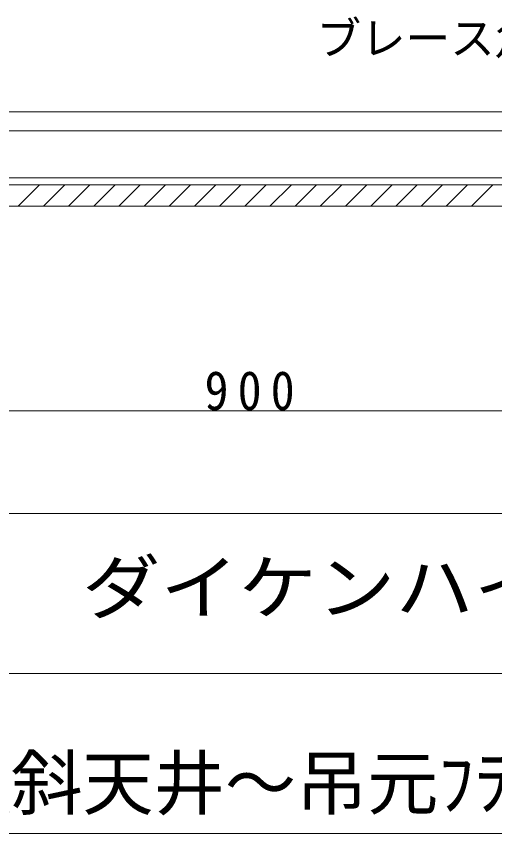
# Model space of a CAD drawing. Units: millimetres at full size, sheet at 1:10; details may follow other scales. Extents: x -2077 to 2023, y -1433 to 1417.
# Drawn here: x 322.4 to 591.1, y -1432.8 to -973.3 of the extents above; entities that cross this region are included whole.
import ezdxf
from ezdxf.enums import TextEntityAlignment as Align

# ---------------------------------------------------------------- set-up
doc = ezdxf.new("R2010")
doc.units = ezdxf.units.MM
doc.header["$LTSCALE"] = 10
for name, color, linetype, lineweight in [('1-0_断面', 7, 'Continuous', 9), ('1-1_寸法', 7, 'Continuous', 9), ('1-2_文字', 7, 'Continuous', 9), ('F-0_図枠', 7, 'Continuous', 9)]:
    doc.layers.add(name, color=color, linetype=linetype, lineweight=lineweight)
doc.styles.add('ＭＳ ゴシック', font='')
doc.styles.get('ＭＳ ゴシック').set_extended_font_data('MS Gothic')

msp = doc.modelspace()

# ---------------------------------------------------------------- linework, layer by layer
at = {"layer": '1-0_断面'}
for p, q in [((3.13, -1027.09), (818.4, -1027.09)), ((3.1, -1037.69), (1813.19, -1037.69)), ((1870.19, -1064.09), (-73.06, -1064.09)), ((1870.19, -1068.09), (-73.06, -1068.09)), ((323.44, -1080.09), (335.44, -1068.09)), ((337.58, -1080.09), (349.58, -1068.09)), ((351.72, -1080.09), (363.72, -1068.09)), ((365.86, -1080.09), (377.86, -1068.09)), ((380.01, -1080.09), (392.01, -1068.09)), ((394.15, -1080.09), (406.15, -1068.09)), ((408.29, -1080.09), (420.29, -1068.09)), ((422.43, -1080.09), (434.43, -1068.09)), ((436.57, -1080.09), (448.57, -1068.09)), ((450.72, -1080.09), (462.72, -1068.09)), ((464.86, -1080.09), (476.86, -1068.09)), ((479, -1080.09), (491, -1068.09)), ((493.14, -1080.09), (505.14, -1068.09)), ((507.28, -1080.09), (519.28, -1068.09)), ((521.43, -1080.09), (533.43, -1068.09)), ((535.57, -1080.09), (547.57, -1068.09)), ((549.71, -1080.09), (561.71, -1068.09)), ((563.85, -1080.09), (575.85, -1068.09)), ((578, -1080.09), (590, -1068.09)), ((1870.19, -1080.09), (-73.06, -1080.09))]:
    msp.add_line(p, q, dxfattribs=at)
at = {"layer": '1-1_寸法'}
msp.add_lwpolyline([(8.1, -1195.02), (908.1, -1195.02), (1804.91, -1195.02)], dxfattribs=at)
at = {"layer": 'F-0_図枠'}
for p, q in [((-2077.43, -1252.82), (2022.57, -1252.82)), ((1362.57, -1342.82), (-197.43, -1342.82)), ((-2077.43, -1432.82), (2022.57, -1432.82))]:
    msp.add_line(p, q, dxfattribs=at)

# ---------------------------------------------------------------- texts
at = {"layer": '1-1_寸法', "insert": (428.1, -1195.02), "char_height": 21.99, "attachment_point": 7, "style": 'ＭＳ ゴシック'}
msp.add_mtext('\\T1.38;\\W0.9;900', dxfattribs=at)
at = {"layer": '1-2_文字', "style": 'ＭＳ ゴシック'}
msp.add_text('ブレース角度60°以下', height=18.33, dxfattribs=at).set_placement((491.05, -1000.26), align=Align.BOTTOM_LEFT)
at = {"layer": 'F-0_図枠', "style": 'ＭＳ ゴシック', "width": 1.1}
msp.add_text('ダイケンハイブリッド天井\u3000標準図〈参考図〉', height=29.33, dxfattribs=at).set_placement((359.25, -1317.82), align=Align.BOTTOM_LEFT)
at = {"layer": 'F-0_図枠', "style": 'ＭＳ ゴシック'}
msp.add_text('【傾斜天井～吊元ﾌﾗｯﾄ】直張仕上・基本軸組300×900', height=29.33, dxfattribs=at).set_placement((239.45, -1427.82), align=Align.BOTTOM_LEFT)

doc.saveas('drawing.dxf')
